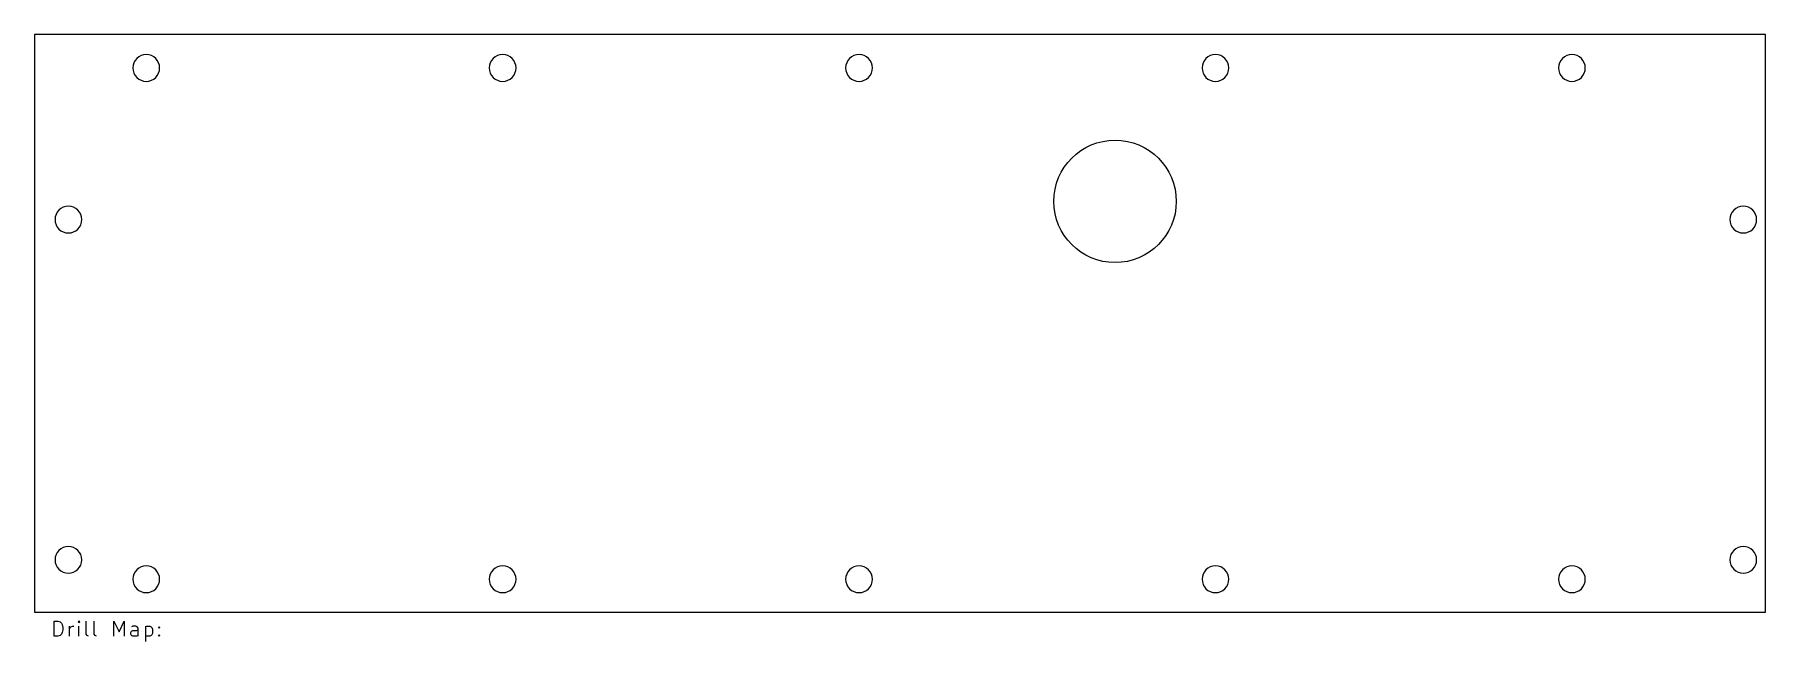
# Model space of a CAD drawing. Extents: x 33 to 259, y -109 to -30.
import ezdxf

# ---------------------------------------------------------------- set-up
doc = ezdxf.new("R2010")
doc.units = 0
doc.layers.add('BLACK', color=7, linetype='CONTINUOUS')

msp = doc.modelspace()

# ---------------------------------------------------------------- linework, layer by layer
at = {"layer": 'BLACK', "linetype": 'CONTINUOUS'}
for p, q in [((32.8305, -29.566), (32.8305, -105.046)), ((258.8905, -29.566), (32.8305, -29.566)), ((258.8905, -105.046), (258.8905, -29.566)), ((32.8305, -105.046), (258.8905, -105.046)), ((35.388268, -108.210838), (35.388268, -106.210838)), ((35.388268, -106.210838), (35.864458, -106.210838)), ((35.864458, -106.210838), (36.150173, -106.306076)), ((38.626363, -106.210838), (38.531125, -106.306076)), ((38.721601, -106.306076), (38.626363, -106.210838)), ((38.626363, -106.210838), (38.626363, -106.401314)), ((39.578744, -107.925123), (39.578744, -106.210838)), ((40.626363, -107.925123), (40.626363, -106.210838)), ((43.197792, -108.210838), (43.197792, -106.210838)), ((43.197792, -106.210838), (43.864459, -107.639409)), ((43.864459, -107.639409), (44.531125, -106.210838)), ((44.531125, -106.210838), (44.531125, -108.210838)), ((35.864458, -108.210838), (35.388268, -108.210838)), ((36.150173, -108.1156), (35.864458, -108.210838)), ((36.150173, -106.306076), (36.340649, -106.496552)), ((36.340649, -107.925123), (36.150173, -108.1156)), ((36.340649, -106.496552), (36.435887, -106.687028)), ((36.435887, -107.734647), (36.340649, -107.925123)), ((36.435887, -106.687028), (36.531125, -107.06798)), ((36.531125, -107.353695), (36.435887, -107.734647)), ((36.531125, -107.06798), (36.531125, -107.353695)), ((37.388268, -108.210838), (37.388268, -106.877504)), ((37.388268, -107.258457), (37.483506, -107.06798)), ((37.483506, -107.06798), (37.578744, -106.972742)), ((37.578744, -106.972742), (37.76922, -106.877504)), ((37.76922, -106.877504), (37.959697, -106.877504)), ((38.531125, -106.306076), (38.626363, -106.401314)), ((38.626363, -106.401314), (38.721601, -106.306076)), ((38.626363, -108.210838), (38.626363, -106.877504)), ((39.673982, -108.1156), (39.578744, -107.925123)), ((39.864458, -108.210838), (39.673982, -108.1156)), ((40.721601, -108.1156), (40.626363, -107.925123)), ((40.912077, -108.210838), (40.721601, -108.1156)), ((45.388268, -107.734647), (45.483506, -107.544171)), ((45.388268, -107.925123), (45.388268, -107.734647)), ((45.483506, -108.1156), (45.388268, -107.925123)), ((45.673982, -106.877504), (45.483506, -106.972742)), ((45.483506, -107.544171), (45.673982, -107.448933)), ((45.673982, -108.210838), (45.483506, -108.1156)), ((46.054935, -106.877504), (45.673982, -106.877504)), ((45.673982, -107.448933), (46.150173, -107.448933)), ((46.150173, -108.210838), (45.673982, -108.210838)), ((46.245411, -106.972742), (46.054935, -106.877504)), ((46.150173, -107.448933), (46.340649, -107.353695)), ((46.340649, -108.1156), (46.150173, -108.210838)), ((46.340649, -107.163219), (46.245411, -106.972742)), ((46.340649, -108.210838), (46.340649, -107.163219)), ((47.29303, -106.877504), (47.29303, -108.877504)), ((47.29303, -106.972742), (47.483506, -106.877504)), ((47.483506, -108.210838), (47.29303, -108.1156)), ((47.483506, -106.877504), (47.864459, -106.877504)), ((47.864459, -108.210838), (47.483506, -108.210838)), ((47.864459, -106.877504), (48.054935, -106.972742)), ((48.054935, -108.1156), (47.864459, -108.210838)), ((48.054935, -106.972742), (48.150173, -107.06798)), ((48.150173, -108.020361), (48.054935, -108.1156)), ((48.150173, -107.06798), (48.245411, -107.258457)), ((48.245411, -107.829885), (48.150173, -108.020361)), ((48.245411, -107.258457), (48.245411, -107.829885)), ((49.007316, -107.06798), (49.102554, -106.972742)), ((49.102554, -107.163219), (49.007316, -107.06798)), ((49.007316, -108.1156), (49.102554, -108.020361)), ((49.102554, -108.210838), (49.007316, -108.1156)), ((49.102554, -106.972742), (49.197792, -107.06798)), ((49.102554, -106.972742), (49.102554, -107.163219)), ((49.197792, -107.06798), (49.102554, -107.163219)), ((49.102554, -108.020361), (49.197792, -108.1156)), ((49.102554, -108.020361), (49.102554, -108.210838)), ((49.197792, -108.1156), (49.102554, -108.210838))]:
    msp.add_line(p, q, dxfattribs=at)
at = {"layer": 'BLACK'}
msp.add_circle((173.9475, -51.366), 8, dxfattribs=at)
for centre, start, end in [((47.4075, -33.926), 0, 180), ((93.96, -33.926), 0, 180), ((140.5125, -33.926), 0, 180), ((187.065, -33.926), 0, 180), ((233.6175, -33.926), 0, 180), ((47.4075, -33.926), -180, 0), ((93.96, -33.926), -180, 0), ((140.5125, -33.926), -180, 0), ((187.065, -33.926), -180, 0), ((233.6175, -33.926), -180, 0), ((37.2475, -53.746), 0, 180), ((37.2475, -53.746), -180, 0), ((255.9975, -53.746), 0, 180), ((255.9975, -53.746), -180, 0), ((37.2475, -98.216), 0, 180), ((255.9975, -98.216), 0, 180), ((37.2475, -98.216), -180, 0), ((47.4075, -100.756), 0, 180), ((93.96, -100.756), 0, 180), ((140.5125, -100.756), 0, 180), ((187.065, -100.756), 0, 180), ((233.6175, -100.756), 0, 180), ((255.9975, -98.216), -180, 0), ((47.4075, -100.756), -180, 0), ((93.96, -100.756), -180, 0), ((140.5125, -100.756), -180, 0), ((187.065, -100.756), -180, 0), ((233.6175, -100.756), -180, 0)]:
    msp.add_arc(centre, 1.75, start, end, dxfattribs=at)

doc.saveas('drawing.dxf')
